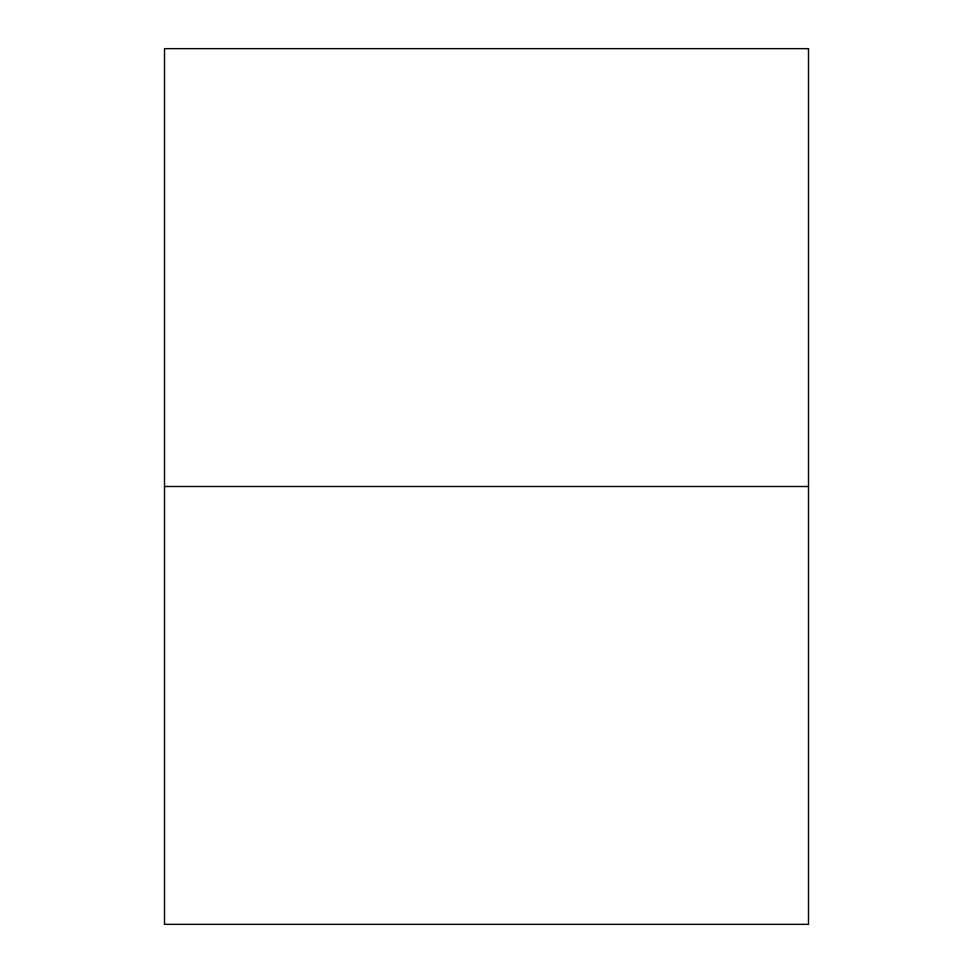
<?xml version="1.0" encoding="UTF-8"?>
<svg xmlns="http://www.w3.org/2000/svg" width="973" height="973" viewBox="0 0 973 973"><rect width="100%" height="100%" fill="white"/><g stroke="black" fill="none" stroke-linecap="round" stroke-linejoin="round"><path stroke-width="1.46" d="M164.51 486.5L808.49 486.5M808.49 48.65L164.51 48.65L164.51 924.35L808.49 924.35L808.49 48.65"/></g></svg>
